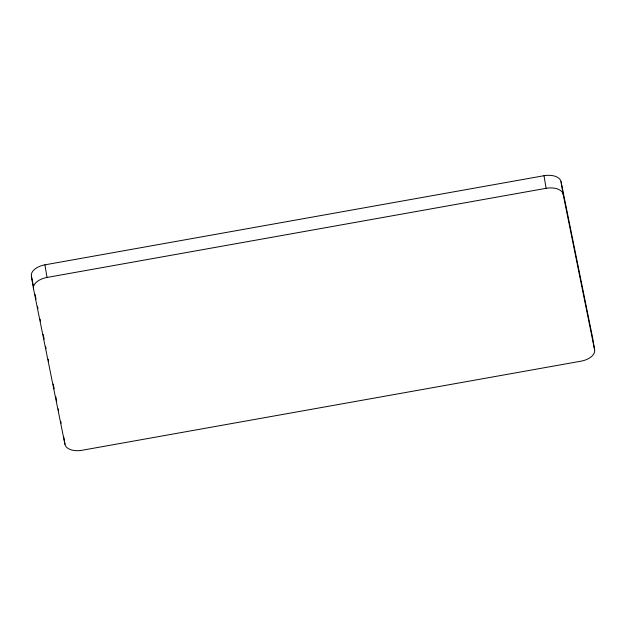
<?xml version="1.0" encoding="UTF-8"?>
<svg xmlns="http://www.w3.org/2000/svg" width="626" height="626" viewBox="0 0 626 626"><rect width="100%" height="100%" fill="white"/><g stroke="black" fill="none" stroke-linecap="round" stroke-linejoin="round"><path stroke-width="0.94" d="M44.923 264.837L544.002 175.718A15.525 8.811 -9.5 0 1 561.021 181.634L592.493 337.187L594.606 349.793A15.525 8.811 -9.5 0 1 581.077 361.163L81.998 450.282A15.525 8.811 -9.5 0 1 64.979 444.366L33.507 288.813L31.394 276.207A15.525 8.811 -9.5 0 1 44.923 264.837L47.036 277.443A15.525 8.811 -9.5 0 0 33.507 288.813M47.036 277.443L546.107 188.316A15.525 8.811 -9.5 0 1 563.134 194.232L594.606 349.793M31.394 276.207L33.522 286.708M35.064 294.345L36.034 299.111M37.576 306.748L37.959 308.657M40.087 319.158L40.471 321.06M43.171 334.425L44.141 339.198M45.682 346.827L46.074 348.737M48.194 359.238L48.578 361.147M53.21 384.051L54.18 388.824M55.722 396.454L56.692 401.227M58.234 408.864L58.617 410.773M60.745 421.267L61.129 423.176M561.021 181.634L563.134 194.232M544.002 175.718L546.107 188.316M63.774 437.167L64.979 444.366M592.493 337.187A15.525 8.811 -9.5 0 1 592.595 338.337"/></g></svg>
